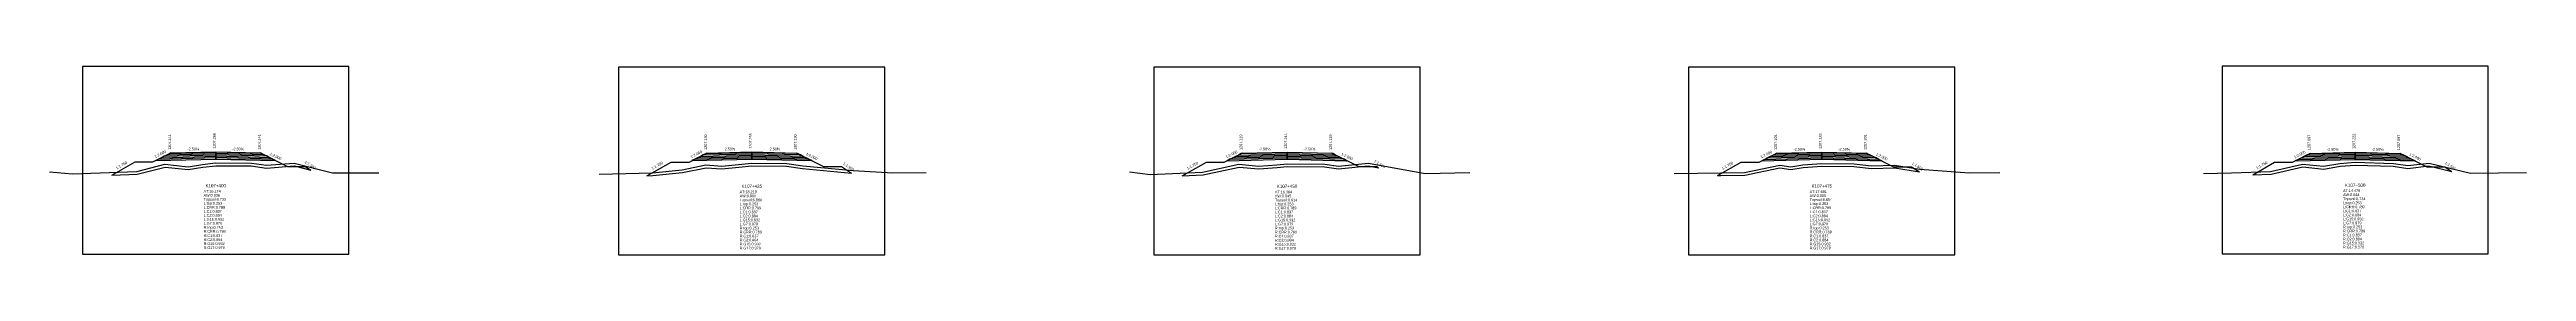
# Model space of a CAD drawing. Extents: x -7 to 78429, y 1189 to 1262.
# Drawn here: x 52373.4 to 52649.7, y 1195.7 to 1216.9 of the extents above; entities that cross this region are included whole.
import ezdxf
from ezdxf.enums import TextEntityAlignment as Align

# ---------------------------------------------------------------- set-up
doc = ezdxf.new("R2010")
doc.units = 0

msp = doc.modelspace()

# ---------------------------------------------------------------- linework, layer by layer
at = {"layer": 'A4_BORDER', "color": 7}
for points in [[(52377.074, 1195.806), (52406.774, 1195.806), (52406.774, 1216.806), (52377.074, 1216.806), (52377.074, 1195.806)], [(52436.865, 1195.743), (52466.565, 1195.743), (52466.565, 1216.743), (52436.865, 1216.743), (52436.865, 1195.743)], [(52496.562, 1195.734), (52526.262, 1195.734), (52526.262, 1216.734), (52496.562, 1216.734), (52496.562, 1195.734)], [(52556.203, 1195.757), (52585.903, 1195.757), (52585.903, 1216.757), (52556.203, 1216.757), (52556.203, 1195.757)], [(52615.697, 1195.863), (52645.397, 1195.863), (52645.397, 1216.863), (52615.697, 1216.863), (52615.697, 1195.863)]]:
    msp.add_lwpolyline(points, dxfattribs=at)
at = {"layer": 'CLEAR_GROUND', "color": 8}
for points in [[(52380.325, 1204.656), (52383.174, 1204.758), (52386.282, 1205.571), (52388.864, 1205.3), (52390.472, 1205.565), (52391.922, 1205.72), (52395.895, 1205.689), (52397.578, 1205.458), (52400.667, 1205.708), (52402.535, 1205.234)], [(52440.025, 1204.593), (52440.668, 1204.607), (52443.996, 1204.939), (52446.614, 1205.494), (52448.364, 1205.354), (52450.259, 1205.561), (52451.724, 1205.713), (52455.603, 1205.676), (52457.378, 1205.408), (52462.84, 1204.88)], [(52499.725, 1204.584), (52502.04, 1204.678), (52506.056, 1205.567), (52508.265, 1205.38), (52510.305, 1205.533), (52511.423, 1205.636), (52515.602, 1205.596), (52517.144, 1205.357), (52520.477, 1205.696), (52521.601, 1205.493)], [(52559.425, 1204.607), (52559.794, 1204.613), (52562.455, 1204.674), (52566.375, 1205.472), (52567.616, 1205.29), (52568.964, 1205.497), (52571.044, 1205.665), (52574.642, 1205.628), (52576.597, 1205.415), (52579.156, 1205.485), (52581.938, 1205.018)], [(52619.125, 1204.713), (52621.158, 1204.781), (52624.693, 1205.574), (52627.042, 1205.347), (52628.854, 1205.676), (52630.546, 1205.793), (52634.794, 1205.676), (52636.42, 1205.42), (52638.778, 1205.696), (52641.327, 1205.077)]]:
    msp.add_lwpolyline(points, dxfattribs=at)
at = {"layer": 'DESIGN_ROAD_TRIMMED', "color": 1}
for points in [[(52380.325, 1204.656), (52382.924, 1206.141), (52384.924, 1206.141), (52386.924, 1207.141), (52386.924, 1207.141), (52386.819, 1207.088), (52386.819, 1207.088), (52386.503, 1206.93), (52386.503, 1206.93), (52386.187, 1206.773), (52386.187, 1206.773), (52385.871, 1206.615), (52385.871, 1206.615), (52385.556, 1206.457), (52385.556, 1206.457), (52385.24, 1206.299), (52391.924, 1206.466), (52391.924, 1206.616), (52391.924, 1206.616), (52391.924, 1206.766), (52391.924, 1206.766), (52391.924, 1206.916), (52391.924, 1206.916), (52391.924, 1207.066), (52391.924, 1207.066), (52391.924, 1207.216), (52391.924, 1207.216), (52391.924, 1207.266), (52391.924, 1207.266), (52391.924, 1207.266), (52391.924, 1207.266), (52391.924, 1207.266), (52391.924, 1207.216), (52391.924, 1207.216), (52391.924, 1207.066), (52391.924, 1207.066), (52391.924, 1206.916), (52391.924, 1206.916), (52391.924, 1206.766), (52391.924, 1206.766), (52391.924, 1206.616), (52391.924, 1206.616), (52391.924, 1206.466), (52398.608, 1206.299), (52398.292, 1206.457), (52398.292, 1206.457), (52397.977, 1206.615), (52397.977, 1206.615), (52397.661, 1206.773), (52397.661, 1206.773), (52397.345, 1206.93), (52397.345, 1206.93), (52397.029, 1207.088), (52397.029, 1207.088), (52396.924, 1207.141), (52396.924, 1207.141), (52399.924, 1205.641), (52401.924, 1205.641), (52402.535, 1205.234)], [(52440.025, 1204.593), (52442.715, 1206.13), (52444.715, 1206.13), (52446.715, 1207.13), (52446.715, 1207.13), (52446.61, 1207.077), (52446.61, 1207.077), (52446.294, 1206.919), (52446.294, 1206.919), (52445.978, 1206.762), (52445.978, 1206.762), (52445.662, 1206.604), (52445.662, 1206.604), (52445.346, 1206.446), (52445.346, 1206.446), (52445.031, 1206.288), (52451.715, 1206.455), (52451.715, 1206.605), (52451.715, 1206.605), (52451.715, 1206.755), (52451.715, 1206.755), (52451.715, 1206.905), (52451.715, 1206.905), (52451.715, 1207.055), (52451.715, 1207.055), (52451.715, 1207.205), (52451.715, 1207.205), (52451.715, 1207.255), (52451.715, 1207.255), (52451.715, 1207.255), (52451.715, 1207.255), (52451.715, 1207.255), (52451.715, 1207.205), (52451.715, 1207.205), (52451.715, 1207.055), (52451.715, 1207.055), (52451.715, 1206.905), (52451.715, 1206.905), (52451.715, 1206.755), (52451.715, 1206.755), (52451.715, 1206.605), (52451.715, 1206.605), (52451.715, 1206.455), (52458.399, 1206.288), (52458.083, 1206.446), (52458.083, 1206.446), (52457.768, 1206.604), (52457.768, 1206.604), (52457.452, 1206.762), (52457.452, 1206.762), (52457.136, 1206.919), (52457.136, 1206.919), (52456.82, 1207.077), (52456.82, 1207.077), (52456.715, 1207.13), (52456.715, 1207.13), (52459.715, 1205.63), (52461.715, 1205.63), (52462.84, 1204.88)], [(52499.725, 1204.584), (52502.412, 1206.119), (52504.412, 1206.119), (52506.412, 1207.119), (52506.412, 1207.119), (52506.307, 1207.066), (52506.307, 1207.066), (52505.991, 1206.908), (52505.991, 1206.908), (52505.675, 1206.751), (52505.675, 1206.751), (52505.359, 1206.593), (52505.359, 1206.593), (52505.044, 1206.435), (52505.044, 1206.435), (52504.728, 1206.277), (52511.412, 1206.444), (52511.412, 1206.594), (52511.412, 1206.594), (52511.412, 1206.744), (52511.412, 1206.744), (52511.412, 1206.894), (52511.412, 1206.894), (52511.412, 1207.044), (52511.412, 1207.044), (52511.412, 1207.194), (52511.412, 1207.194), (52511.412, 1207.244), (52511.412, 1207.244), (52511.412, 1207.244), (52511.412, 1207.244), (52511.412, 1207.244), (52511.412, 1207.194), (52511.412, 1207.194), (52511.412, 1207.044), (52511.412, 1207.044), (52511.412, 1206.894), (52511.412, 1206.894), (52511.412, 1206.744), (52511.412, 1206.744), (52511.412, 1206.594), (52511.412, 1206.594), (52511.412, 1206.444), (52518.096, 1206.277), (52517.781, 1206.435), (52517.781, 1206.435), (52517.465, 1206.593), (52517.465, 1206.593), (52517.149, 1206.751), (52517.149, 1206.751), (52516.833, 1206.908), (52516.833, 1206.908), (52516.517, 1207.066), (52516.517, 1207.066), (52516.412, 1207.119), (52516.412, 1207.119), (52519.412, 1205.619), (52521.412, 1205.619), (52521.601, 1205.493)], [(52559.425, 1204.607), (52562.053, 1206.108), (52564.053, 1206.108), (52566.053, 1207.108), (52566.053, 1207.108), (52565.948, 1207.055), (52565.948, 1207.055), (52565.632, 1206.897), (52565.632, 1206.897), (52565.316, 1206.74), (52565.316, 1206.74), (52565, 1206.582), (52565, 1206.582), (52564.684, 1206.424), (52564.684, 1206.424), (52564.369, 1206.266), (52571.053, 1206.433), (52571.053, 1206.583), (52571.053, 1206.583), (52571.053, 1206.733), (52571.053, 1206.733), (52571.053, 1206.883), (52571.053, 1206.883), (52571.053, 1207.033), (52571.053, 1207.033), (52571.053, 1207.183), (52571.053, 1207.183), (52571.053, 1207.233), (52571.053, 1207.233), (52571.053, 1207.233), (52571.053, 1207.233), (52571.053, 1207.233), (52571.053, 1207.183), (52571.053, 1207.183), (52571.053, 1207.033), (52571.053, 1207.033), (52571.053, 1206.883), (52571.053, 1206.883), (52571.053, 1206.733), (52571.053, 1206.733), (52571.053, 1206.583), (52571.053, 1206.583), (52571.053, 1206.433), (52577.737, 1206.266), (52577.421, 1206.424), (52577.421, 1206.424), (52577.105, 1206.582), (52577.105, 1206.582), (52576.79, 1206.74), (52576.79, 1206.74), (52576.474, 1206.897), (52576.474, 1206.897), (52576.158, 1207.055), (52576.158, 1207.055), (52576.053, 1207.108), (52576.053, 1207.108), (52579.053, 1205.608), (52581.053, 1205.608), (52581.938, 1205.018)], [(52619.125, 1204.713), (52621.547, 1206.097), (52623.547, 1206.097), (52625.547, 1207.097), (52625.547, 1207.097), (52625.442, 1207.044), (52625.442, 1207.044), (52625.126, 1206.886), (52625.126, 1206.886), (52624.81, 1206.729), (52624.81, 1206.729), (52624.494, 1206.571), (52624.494, 1206.571), (52624.179, 1206.413), (52624.179, 1206.413), (52623.863, 1206.255), (52630.547, 1206.422), (52630.547, 1206.572), (52630.547, 1206.572), (52630.547, 1206.722), (52630.547, 1206.722), (52630.547, 1206.872), (52630.547, 1206.872), (52630.547, 1207.022), (52630.547, 1207.022), (52630.547, 1207.172), (52630.547, 1207.172), (52630.547, 1207.222), (52630.547, 1207.222), (52630.547, 1207.222), (52630.547, 1207.222), (52630.547, 1207.222), (52630.547, 1207.172), (52630.547, 1207.172), (52630.547, 1207.022), (52630.547, 1207.022), (52630.547, 1206.872), (52630.547, 1206.872), (52630.547, 1206.722), (52630.547, 1206.722), (52630.547, 1206.572), (52630.547, 1206.572), (52630.547, 1206.422), (52637.231, 1206.255), (52636.915, 1206.413), (52636.915, 1206.413), (52636.6, 1206.571), (52636.6, 1206.571), (52636.284, 1206.729), (52636.284, 1206.729), (52635.968, 1206.886), (52635.968, 1206.886), (52635.652, 1207.044), (52635.652, 1207.044), (52635.547, 1207.097), (52635.547, 1207.097), (52638.547, 1205.597), (52640.547, 1205.597), (52641.327, 1205.077)]]:
    msp.add_lwpolyline(points, dxfattribs=at)
at = {"layer": 'FINISHED_ROAD', "color": 2}
for points in [[(52382.924, 1206.141), (52384.924, 1206.141), (52386.924, 1207.141), (52386.924, 1207.141), (52391.924, 1207.266), (52396.924, 1207.141), (52396.924, 1207.141), (52399.924, 1205.641), (52401.924, 1205.641)], [(52442.715, 1206.13), (52444.715, 1206.13), (52446.715, 1207.13), (52446.715, 1207.13), (52451.715, 1207.255), (52456.715, 1207.13), (52456.715, 1207.13), (52459.715, 1205.63), (52461.715, 1205.63)], [(52502.412, 1206.119), (52504.412, 1206.119), (52506.412, 1207.119), (52506.412, 1207.119), (52511.412, 1207.244), (52516.412, 1207.119), (52516.412, 1207.119), (52519.412, 1205.619), (52521.412, 1205.619)], [(52562.053, 1206.108), (52564.053, 1206.108), (52566.053, 1207.108), (52566.053, 1207.108), (52571.053, 1207.233), (52576.053, 1207.108), (52576.053, 1207.108), (52579.053, 1205.608), (52581.053, 1205.608)], [(52621.547, 1206.097), (52623.547, 1206.097), (52625.547, 1207.097), (52625.547, 1207.097), (52630.547, 1207.222), (52635.547, 1207.097), (52635.547, 1207.097), (52638.547, 1205.597), (52640.547, 1205.597)]]:
    msp.add_lwpolyline(points, dxfattribs=at)
at = {"layer": 'LAYER_0', "color": 4}
for points in [[(52386.924, 1207.141), (52386.819, 1207.088), (52391.924, 1207.216), (52391.924, 1207.266)], [(52446.715, 1207.13), (52446.61, 1207.077), (52451.715, 1207.205), (52451.715, 1207.255)], [(52506.412, 1207.119), (52506.307, 1207.066), (52511.412, 1207.194), (52511.412, 1207.244)], [(52566.053, 1207.108), (52565.948, 1207.055), (52571.053, 1207.183), (52571.053, 1207.233)], [(52625.547, 1207.097), (52625.442, 1207.044), (52630.547, 1207.172), (52630.547, 1207.222)]]:
    msp.add_lwpolyline(points, dxfattribs=at)
at = {"layer": 'LAYER_1', "color": 4}
for points in [[(52386.819, 1207.088), (52386.503, 1206.93), (52391.924, 1207.066), (52391.924, 1207.216)], [(52446.61, 1207.077), (52446.294, 1206.919), (52451.715, 1207.055), (52451.715, 1207.205)], [(52506.307, 1207.066), (52505.991, 1206.908), (52511.412, 1207.044), (52511.412, 1207.194)], [(52565.948, 1207.055), (52565.632, 1206.897), (52571.053, 1207.033), (52571.053, 1207.183)], [(52625.442, 1207.044), (52625.126, 1206.886), (52630.547, 1207.022), (52630.547, 1207.172)]]:
    msp.add_lwpolyline(points, dxfattribs=at)
at = {"layer": 'LAYER_10', "color": 6}
for points in [[(52397.977, 1206.615), (52398.292, 1206.457), (52391.924, 1206.616), (52391.924, 1206.766)], [(52457.768, 1206.604), (52458.083, 1206.446), (52451.715, 1206.605), (52451.715, 1206.755)], [(52517.465, 1206.593), (52517.781, 1206.435), (52511.412, 1206.594), (52511.412, 1206.744)], [(52577.105, 1206.582), (52577.421, 1206.424), (52571.053, 1206.583), (52571.053, 1206.733)], [(52636.6, 1206.571), (52636.915, 1206.413), (52630.547, 1206.572), (52630.547, 1206.722)]]:
    msp.add_lwpolyline(points, dxfattribs=at)
at = {"layer": 'LAYER_11', "color": 6}
for points in [[(52398.292, 1206.457), (52398.608, 1206.299), (52391.924, 1206.466), (52391.924, 1206.616)], [(52458.083, 1206.446), (52458.399, 1206.288), (52451.715, 1206.455), (52451.715, 1206.605)], [(52517.781, 1206.435), (52518.096, 1206.277), (52511.412, 1206.444), (52511.412, 1206.594)], [(52577.421, 1206.424), (52577.737, 1206.266), (52571.053, 1206.433), (52571.053, 1206.583)], [(52636.915, 1206.413), (52637.231, 1206.255), (52630.547, 1206.422), (52630.547, 1206.572)]]:
    msp.add_lwpolyline(points, dxfattribs=at)
at = {"layer": 'LAYER_2', "color": 4}
for points in [[(52386.503, 1206.93), (52386.187, 1206.773), (52391.924, 1206.916), (52391.924, 1207.066)], [(52446.294, 1206.919), (52445.978, 1206.762), (52451.715, 1206.905), (52451.715, 1207.055)], [(52505.991, 1206.908), (52505.675, 1206.751), (52511.412, 1206.894), (52511.412, 1207.044)], [(52565.632, 1206.897), (52565.316, 1206.74), (52571.053, 1206.883), (52571.053, 1207.033)], [(52625.126, 1206.886), (52624.81, 1206.729), (52630.547, 1206.872), (52630.547, 1207.022)]]:
    msp.add_lwpolyline(points, dxfattribs=at)
at = {"layer": 'LAYER_3', "color": 4}
for points in [[(52386.187, 1206.773), (52385.871, 1206.615), (52391.924, 1206.766), (52391.924, 1206.916)], [(52445.978, 1206.762), (52445.662, 1206.604), (52451.715, 1206.755), (52451.715, 1206.905)], [(52505.675, 1206.751), (52505.359, 1206.593), (52511.412, 1206.744), (52511.412, 1206.894)], [(52565.316, 1206.74), (52565, 1206.582), (52571.053, 1206.733), (52571.053, 1206.883)], [(52624.81, 1206.729), (52624.494, 1206.571), (52630.547, 1206.722), (52630.547, 1206.872)]]:
    msp.add_lwpolyline(points, dxfattribs=at)
at = {"layer": 'LAYER_4', "color": 4}
for points in [[(52385.871, 1206.615), (52385.556, 1206.457), (52391.924, 1206.616), (52391.924, 1206.766)], [(52445.662, 1206.604), (52445.346, 1206.446), (52451.715, 1206.605), (52451.715, 1206.755)], [(52505.359, 1206.593), (52505.044, 1206.435), (52511.412, 1206.594), (52511.412, 1206.744)], [(52565, 1206.582), (52564.684, 1206.424), (52571.053, 1206.583), (52571.053, 1206.733)], [(52624.494, 1206.571), (52624.179, 1206.413), (52630.547, 1206.572), (52630.547, 1206.722)]]:
    msp.add_lwpolyline(points, dxfattribs=at)
at = {"layer": 'LAYER_5', "color": 4}
for points in [[(52385.556, 1206.457), (52385.24, 1206.299), (52391.924, 1206.466), (52391.924, 1206.616)], [(52445.346, 1206.446), (52445.031, 1206.288), (52451.715, 1206.455), (52451.715, 1206.605)], [(52505.044, 1206.435), (52504.728, 1206.277), (52511.412, 1206.444), (52511.412, 1206.594)], [(52564.684, 1206.424), (52564.369, 1206.266), (52571.053, 1206.433), (52571.053, 1206.583)], [(52624.179, 1206.413), (52623.863, 1206.255), (52630.547, 1206.422), (52630.547, 1206.572)]]:
    msp.add_lwpolyline(points, dxfattribs=at)
at = {"layer": 'LAYER_6', "color": 6}
for points in [[(52396.924, 1207.141), (52397.029, 1207.088), (52391.924, 1207.216), (52391.924, 1207.266)], [(52456.715, 1207.13), (52456.82, 1207.077), (52451.715, 1207.205), (52451.715, 1207.255)], [(52516.412, 1207.119), (52516.517, 1207.066), (52511.412, 1207.194), (52511.412, 1207.244)], [(52576.053, 1207.108), (52576.158, 1207.055), (52571.053, 1207.183), (52571.053, 1207.233)], [(52635.547, 1207.097), (52635.652, 1207.044), (52630.547, 1207.172), (52630.547, 1207.222)]]:
    msp.add_lwpolyline(points, dxfattribs=at)
at = {"layer": 'LAYER_7', "color": 6}
for points in [[(52397.029, 1207.088), (52397.345, 1206.93), (52391.924, 1207.066), (52391.924, 1207.216)], [(52456.82, 1207.077), (52457.136, 1206.919), (52451.715, 1207.055), (52451.715, 1207.205)], [(52516.517, 1207.066), (52516.833, 1206.908), (52511.412, 1207.044), (52511.412, 1207.194)], [(52576.158, 1207.055), (52576.474, 1206.897), (52571.053, 1207.033), (52571.053, 1207.183)], [(52635.652, 1207.044), (52635.968, 1206.886), (52630.547, 1207.022), (52630.547, 1207.172)]]:
    msp.add_lwpolyline(points, dxfattribs=at)
at = {"layer": 'LAYER_8', "color": 6}
for points in [[(52397.345, 1206.93), (52397.661, 1206.773), (52391.924, 1206.916), (52391.924, 1207.066)], [(52457.136, 1206.919), (52457.452, 1206.762), (52451.715, 1206.905), (52451.715, 1207.055)], [(52516.833, 1206.908), (52517.149, 1206.751), (52511.412, 1206.894), (52511.412, 1207.044)], [(52576.474, 1206.897), (52576.79, 1206.74), (52571.053, 1206.883), (52571.053, 1207.033)], [(52635.968, 1206.886), (52636.284, 1206.729), (52630.547, 1206.872), (52630.547, 1207.022)]]:
    msp.add_lwpolyline(points, dxfattribs=at)
at = {"layer": 'LAYER_9', "color": 6}
for points in [[(52397.661, 1206.773), (52397.977, 1206.615), (52391.924, 1206.766), (52391.924, 1206.916)], [(52457.452, 1206.762), (52457.768, 1206.604), (52451.715, 1206.755), (52451.715, 1206.905)], [(52517.149, 1206.751), (52517.465, 1206.593), (52511.412, 1206.744), (52511.412, 1206.894)], [(52576.79, 1206.74), (52577.105, 1206.582), (52571.053, 1206.733), (52571.053, 1206.883)], [(52636.284, 1206.729), (52636.6, 1206.571), (52630.547, 1206.722), (52630.547, 1206.872)]]:
    msp.add_lwpolyline(points, dxfattribs=at)
at = {"layer": 'NATURAL_GROUND', "color": 3}
for points in [[(52373.39, 1205.017), (52375.951, 1204.8), (52383.13, 1205.057), (52386.259, 1205.875), (52388.855, 1205.603), (52390.432, 1205.863), (52391.907, 1206.021), (52395.917, 1205.989), (52397.586, 1205.76), (52400.692, 1206.011), (52404.943, 1204.933), (52410.121, 1204.907)], [(52434.708, 1204.779), (52440.65, 1204.907), (52443.95, 1205.236), (52446.595, 1205.797), (52448.36, 1205.656), (52450.227, 1205.86), (52451.71, 1206.014), (52455.627, 1205.976), (52457.415, 1205.706), (52463.033, 1205.163), (52467.434, 1204.901), (52471.15, 1204.974)], [(52493.828, 1205.043), (52496.133, 1204.738), (52502.001, 1204.977), (52506.036, 1205.87), (52508.266, 1205.681), (52510.28, 1205.832), (52511.41, 1205.937), (52515.626, 1205.896), (52517.152, 1205.66), (52520.489, 1205.999), (52526.812, 1204.857), (52531.804, 1204.946)], [(52554.603, 1204.827), (52559.788, 1204.913), (52562.422, 1204.974), (52566.367, 1205.777), (52567.615, 1205.594), (52568.929, 1205.796), (52571.034, 1205.966), (52574.66, 1205.928), (52576.609, 1205.716), (52579.177, 1205.786), (52581.99, 1205.314), (52587.481, 1204.93), (52590.913, 1204.942)], [(52613.641, 1204.836), (52616.757, 1204.935), (52621.12, 1205.08), (52624.674, 1205.878), (52627.029, 1205.65), (52628.817, 1205.975), (52630.54, 1206.094), (52634.822, 1205.976), (52636.426, 1205.723), (52638.797, 1206.001), (52643.402, 1204.882), (52649.65, 1204.939)]]:
    msp.add_lwpolyline(points, dxfattribs=at)
at = {"layer": 'STRUCTURE_LEFT', "color": 4}
for points in [[(52386.924, 1207.141), (52386.819, 1207.088), (52386.819, 1207.088), (52386.503, 1206.93), (52386.503, 1206.93), (52386.187, 1206.773), (52386.187, 1206.773), (52385.871, 1206.615), (52385.871, 1206.615), (52385.556, 1206.457), (52385.556, 1206.457), (52385.24, 1206.299), (52391.924, 1206.466), (52391.924, 1206.616), (52391.924, 1206.616), (52391.924, 1206.766), (52391.924, 1206.766), (52391.924, 1206.916), (52391.924, 1206.916), (52391.924, 1207.066), (52391.924, 1207.066), (52391.924, 1207.216), (52391.924, 1207.216), (52391.924, 1207.266), (52391.924, 1207.266)], [(52446.715, 1207.13), (52446.61, 1207.077), (52446.61, 1207.077), (52446.294, 1206.919), (52446.294, 1206.919), (52445.978, 1206.762), (52445.978, 1206.762), (52445.662, 1206.604), (52445.662, 1206.604), (52445.346, 1206.446), (52445.346, 1206.446), (52445.031, 1206.288), (52451.715, 1206.455), (52451.715, 1206.605), (52451.715, 1206.605), (52451.715, 1206.755), (52451.715, 1206.755), (52451.715, 1206.905), (52451.715, 1206.905), (52451.715, 1207.055), (52451.715, 1207.055), (52451.715, 1207.205), (52451.715, 1207.205), (52451.715, 1207.255), (52451.715, 1207.255)], [(52506.412, 1207.119), (52506.307, 1207.066), (52506.307, 1207.066), (52505.991, 1206.908), (52505.991, 1206.908), (52505.675, 1206.751), (52505.675, 1206.751), (52505.359, 1206.593), (52505.359, 1206.593), (52505.044, 1206.435), (52505.044, 1206.435), (52504.728, 1206.277), (52511.412, 1206.444), (52511.412, 1206.594), (52511.412, 1206.594), (52511.412, 1206.744), (52511.412, 1206.744), (52511.412, 1206.894), (52511.412, 1206.894), (52511.412, 1207.044), (52511.412, 1207.044), (52511.412, 1207.194), (52511.412, 1207.194), (52511.412, 1207.244), (52511.412, 1207.244)], [(52566.053, 1207.108), (52565.948, 1207.055), (52565.948, 1207.055), (52565.632, 1206.897), (52565.632, 1206.897), (52565.316, 1206.74), (52565.316, 1206.74), (52565, 1206.582), (52565, 1206.582), (52564.684, 1206.424), (52564.684, 1206.424), (52564.369, 1206.266), (52571.053, 1206.433), (52571.053, 1206.583), (52571.053, 1206.583), (52571.053, 1206.733), (52571.053, 1206.733), (52571.053, 1206.883), (52571.053, 1206.883), (52571.053, 1207.033), (52571.053, 1207.033), (52571.053, 1207.183), (52571.053, 1207.183), (52571.053, 1207.233), (52571.053, 1207.233)], [(52625.547, 1207.097), (52625.442, 1207.044), (52625.442, 1207.044), (52625.126, 1206.886), (52625.126, 1206.886), (52624.81, 1206.729), (52624.81, 1206.729), (52624.494, 1206.571), (52624.494, 1206.571), (52624.179, 1206.413), (52624.179, 1206.413), (52623.863, 1206.255), (52630.547, 1206.422), (52630.547, 1206.572), (52630.547, 1206.572), (52630.547, 1206.722), (52630.547, 1206.722), (52630.547, 1206.872), (52630.547, 1206.872), (52630.547, 1207.022), (52630.547, 1207.022), (52630.547, 1207.172), (52630.547, 1207.172), (52630.547, 1207.222), (52630.547, 1207.222)]]:
    msp.add_lwpolyline(points, dxfattribs=at)
at = {"layer": 'STRUCTURE_RIGHT', "color": 6}
for points in [[(52391.924, 1207.266), (52391.924, 1207.266), (52391.924, 1207.216), (52391.924, 1207.216), (52391.924, 1207.066), (52391.924, 1207.066), (52391.924, 1206.916), (52391.924, 1206.916), (52391.924, 1206.766), (52391.924, 1206.766), (52391.924, 1206.616), (52391.924, 1206.616), (52391.924, 1206.466), (52398.608, 1206.299), (52398.292, 1206.457), (52398.292, 1206.457), (52397.977, 1206.615), (52397.977, 1206.615), (52397.661, 1206.773), (52397.661, 1206.773), (52397.345, 1206.93), (52397.345, 1206.93), (52397.029, 1207.088), (52397.029, 1207.088), (52396.924, 1207.141)], [(52451.715, 1207.255), (52451.715, 1207.255), (52451.715, 1207.205), (52451.715, 1207.205), (52451.715, 1207.055), (52451.715, 1207.055), (52451.715, 1206.905), (52451.715, 1206.905), (52451.715, 1206.755), (52451.715, 1206.755), (52451.715, 1206.605), (52451.715, 1206.605), (52451.715, 1206.455), (52458.399, 1206.288), (52458.083, 1206.446), (52458.083, 1206.446), (52457.768, 1206.604), (52457.768, 1206.604), (52457.452, 1206.762), (52457.452, 1206.762), (52457.136, 1206.919), (52457.136, 1206.919), (52456.82, 1207.077), (52456.82, 1207.077), (52456.715, 1207.13)], [(52511.412, 1207.244), (52511.412, 1207.244), (52511.412, 1207.194), (52511.412, 1207.194), (52511.412, 1207.044), (52511.412, 1207.044), (52511.412, 1206.894), (52511.412, 1206.894), (52511.412, 1206.744), (52511.412, 1206.744), (52511.412, 1206.594), (52511.412, 1206.594), (52511.412, 1206.444), (52518.096, 1206.277), (52517.781, 1206.435), (52517.781, 1206.435), (52517.465, 1206.593), (52517.465, 1206.593), (52517.149, 1206.751), (52517.149, 1206.751), (52516.833, 1206.908), (52516.833, 1206.908), (52516.517, 1207.066), (52516.517, 1207.066), (52516.412, 1207.119)], [(52571.053, 1207.233), (52571.053, 1207.233), (52571.053, 1207.183), (52571.053, 1207.183), (52571.053, 1207.033), (52571.053, 1207.033), (52571.053, 1206.883), (52571.053, 1206.883), (52571.053, 1206.733), (52571.053, 1206.733), (52571.053, 1206.583), (52571.053, 1206.583), (52571.053, 1206.433), (52577.737, 1206.266), (52577.421, 1206.424), (52577.421, 1206.424), (52577.105, 1206.582), (52577.105, 1206.582), (52576.79, 1206.74), (52576.79, 1206.74), (52576.474, 1206.897), (52576.474, 1206.897), (52576.158, 1207.055), (52576.158, 1207.055), (52576.053, 1207.108)], [(52630.547, 1207.222), (52630.547, 1207.222), (52630.547, 1207.172), (52630.547, 1207.172), (52630.547, 1207.022), (52630.547, 1207.022), (52630.547, 1206.872), (52630.547, 1206.872), (52630.547, 1206.722), (52630.547, 1206.722), (52630.547, 1206.572), (52630.547, 1206.572), (52630.547, 1206.422), (52637.231, 1206.255), (52636.915, 1206.413), (52636.915, 1206.413), (52636.6, 1206.571), (52636.6, 1206.571), (52636.284, 1206.729), (52636.284, 1206.729), (52635.968, 1206.886), (52635.968, 1206.886), (52635.652, 1207.044), (52635.652, 1207.044), (52635.547, 1207.097)]]:
    msp.add_lwpolyline(points, dxfattribs=at)

# ---------------------------------------------------------------- texts
at = {"layer": 'INFO_TEXT'}
for s, p in [('AT:16.174', (52390.574, 1202.706)), ('AW:0.036', (52390.574, 1202.256)), ('Topsoil:6.733', (52390.574, 1201.806)), ('AT:18.218', (52450.365, 1202.643)), ('AW:0.000', (52450.365, 1202.193)), ('Topsoil:6.888', (52450.365, 1201.743)), ('AT:16.384', (52510.062, 1202.634)), ('AW:0.045', (52510.062, 1202.184)), ('Topsoil:6.614', (52510.062, 1201.734)), ('AT:17.691', (52569.703, 1202.657)), ('AW:0.000', (52569.703, 1202.207)), ('Topsoil:6.804', (52569.703, 1201.757)), ('AT:14.479', (52629.197, 1202.763)), ('AW:0.044', (52629.197, 1202.313)), ('Topsoil:6.734', (52629.197, 1201.863)), ('L:top:0.253', (52390.574, 1201.356)), ('L:CRR:0.789', (52390.574, 1200.906)), ('L:C1:0.837', (52390.574, 1200.456)), ('L:C2:0.884', (52390.574, 1200.006)), ('L:G15:0.932', (52390.574, 1199.556)), ('L:G7:0.979', (52390.574, 1199.106)), ('L:top:0.253', (52450.365, 1201.293)), ('L:CRR:0.789', (52450.365, 1200.843)), ('L:C1:0.837', (52450.365, 1200.393)), ('L:C2:0.884', (52450.365, 1199.943)), ('L:G15:0.932', (52450.365, 1199.493)), ('L:G7:0.979', (52450.365, 1199.043)), ('L:top:0.253', (52510.062, 1201.284)), ('L:CRR:0.789', (52510.062, 1200.834)), ('L:C1:0.837', (52510.062, 1200.384)), ('L:C2:0.884', (52510.062, 1199.934)), ('L:G15:0.932', (52510.062, 1199.484)), ('L:G7:0.979', (52510.062, 1199.034)), ('L:top:0.253', (52569.703, 1201.307)), ('L:CRR:0.789', (52569.703, 1200.857)), ('L:C1:0.837', (52569.703, 1200.407)), ('L:C2:0.884', (52569.703, 1199.957)), ('L:G15:0.932', (52569.703, 1199.507)), ('L:G7:0.979', (52569.703, 1199.057)), ('L:top:0.253', (52629.197, 1201.413)), ('L:CRR:0.789', (52629.197, 1200.963)), ('L:C1:0.837', (52629.197, 1200.513)), ('L:C2:0.884', (52629.197, 1200.063)), ('L:G15:0.932', (52629.197, 1199.613)), ('L:G7:0.979', (52629.197, 1199.163)), ('R:top:0.253', (52629.197, 1198.713)), ('R:top:0.253', (52390.574, 1198.656)), ('R:CRR:0.789', (52390.574, 1198.206)), ('R:C1:0.837', (52390.574, 1197.756)), ('R:C2:0.884', (52390.574, 1197.306)), ('R:G15:0.932', (52390.574, 1196.856)), ('R:G17:0.979', (52390.574, 1196.406)), ('R:top:0.253', (52450.365, 1198.593)), ('R:CRR:0.789', (52450.365, 1198.143)), ('R:C1:0.837', (52450.365, 1197.693)), ('R:C2:0.884', (52450.365, 1197.243)), ('R:G15:0.932', (52450.365, 1196.793)), ('R:G17:0.979', (52450.365, 1196.343)), ('R:top:0.253', (52510.062, 1198.584)), ('R:CRR:0.789', (52510.062, 1198.134)), ('R:C1:0.837', (52510.062, 1197.684)), ('R:C2:0.884', (52510.062, 1197.234)), ('R:G15:0.932', (52510.062, 1196.784)), ('R:G17:0.979', (52510.062, 1196.334)), ('R:top:0.253', (52569.703, 1198.607)), ('R:CRR:0.789', (52569.703, 1198.157)), ('R:C1:0.837', (52569.703, 1197.707)), ('R:C2:0.884', (52569.703, 1197.257)), ('R:G15:0.932', (52569.703, 1196.807)), ('R:G17:0.979', (52569.703, 1196.357)), ('R:CRR:0.789', (52629.197, 1198.263)), ('R:C1:0.837', (52629.197, 1197.813)), ('R:C2:0.884', (52629.197, 1197.363)), ('R:G15:0.932', (52629.197, 1196.913)), ('R:G17:0.979', (52629.197, 1196.463))]:
    msp.add_text(s, height=0.3, dxfattribs=at).set_placement(p)
at = {"layer": 'LEFT_TEXT_H'}
for s, p in [('1207.141', (52386.924, 1207.501)), ('1207.130', (52446.715, 1207.49)), ('1207.119', (52506.412, 1207.479)), ('1207.108', (52566.053, 1207.468)), ('1207.097', (52625.547, 1207.457))]:
    msp.add_text(s, height=0.3, rotation=90, dxfattribs=at).set_placement(p)
at = {"layer": 'POINT_TEXT_H'}
for s, p in [('1207.266', (52391.924, 1207.626)), ('1207.255', (52451.715, 1207.615)), ('1207.244', (52511.412, 1207.604)), ('1207.233', (52571.053, 1207.593)), ('1207.222', (52630.547, 1207.582))]:
    msp.add_text(s, height=0.3, rotation=90, dxfattribs=at).set_placement(p)
at = {"layer": 'RIGHT_TEXT_H'}
for s, p in [('1207.141', (52396.924, 1207.501)), ('1207.130', (52456.715, 1207.49)), ('1207.119', (52516.412, 1207.479)), ('1207.108', (52576.053, 1207.468)), ('1207.097', (52635.547, 1207.457))]:
    msp.add_text(s, height=0.3, rotation=90, dxfattribs=at).set_placement(p)
at = {"layer": 'SLOPE_left'}
for s, rotation, p in [('1:2.000', 26.565, (52385.844, 1206.802)), ('1:2.000', 26.565, (52445.634, 1206.791)), ('1:2.000', 26.565, (52505.332, 1206.78)), ('1:2.000', 26.565, (52564.972, 1206.769)), ('1:2.000', 26.565, (52624.467, 1206.758)), ('1:1.750', 29.745, (52381.535, 1205.555)), ('1:1.750', 29.745, (52441.281, 1205.518)), ('1:1.750', 29.745, (52500.979, 1205.508)), ('1:1.750', 29.745, (52560.65, 1205.514)), ('1:1.750', 29.745, (52620.247, 1205.561))]:
    msp.add_text(s, height=0.3, rotation=rotation, dxfattribs=at).set_placement(p, align=Align.BOTTOM_CENTER)
at = {"layer": 'SLOPE_right'}
for s, rotation, p in [('1:2.000', -26.565, (52398.505, 1206.552)), ('1:1.500', -33.69, (52402.329, 1205.587)), ('1:2.000', -26.565, (52458.295, 1206.541)), ('1:1.500', -33.69, (52462.377, 1205.405)), ('1:2.000', -26.565, (52517.993, 1206.53)), ('1:1.500', -33.69, (52521.607, 1205.706)), ('1:2.000', -26.565, (52577.633, 1206.519)), ('1:1.500', -33.69, (52581.595, 1205.463)), ('1:2.000', -26.565, (52637.128, 1206.508)), ('1:1.500', -33.69, (52641.037, 1205.487))]:
    msp.add_text(s, height=0.3, rotation=rotation, dxfattribs=at).set_placement(p, align=Align.BOTTOM_CENTER)
at = {"layer": 'SLOPE_TEXT'}
for p in [(52389.424, 1207.444), (52394.424, 1207.444), (52449.215, 1207.433), (52454.215, 1207.433), (52508.912, 1207.421), (52513.912, 1207.421), (52568.553, 1207.41), (52573.553, 1207.41), (52628.047, 1207.399), (52633.047, 1207.399)]:
    msp.add_text('-2.50%', height=0.3, dxfattribs=at).set_placement(p, align=Align.CENTER)
at = {"layer": 'STATION_TITLE'}
for s, p in [('K107+400', (52391.924, 1203.306)), ('K107+425', (52451.715, 1203.243)), ('K107+450', (52511.412, 1203.234)), ('K107+475', (52571.053, 1203.257)), ('K107+500', (52630.547, 1203.363))]:
    msp.add_text(s, height=0.36, dxfattribs=at).set_placement(p, align=Align.CENTER)

doc.saveas('drawing.dxf')
